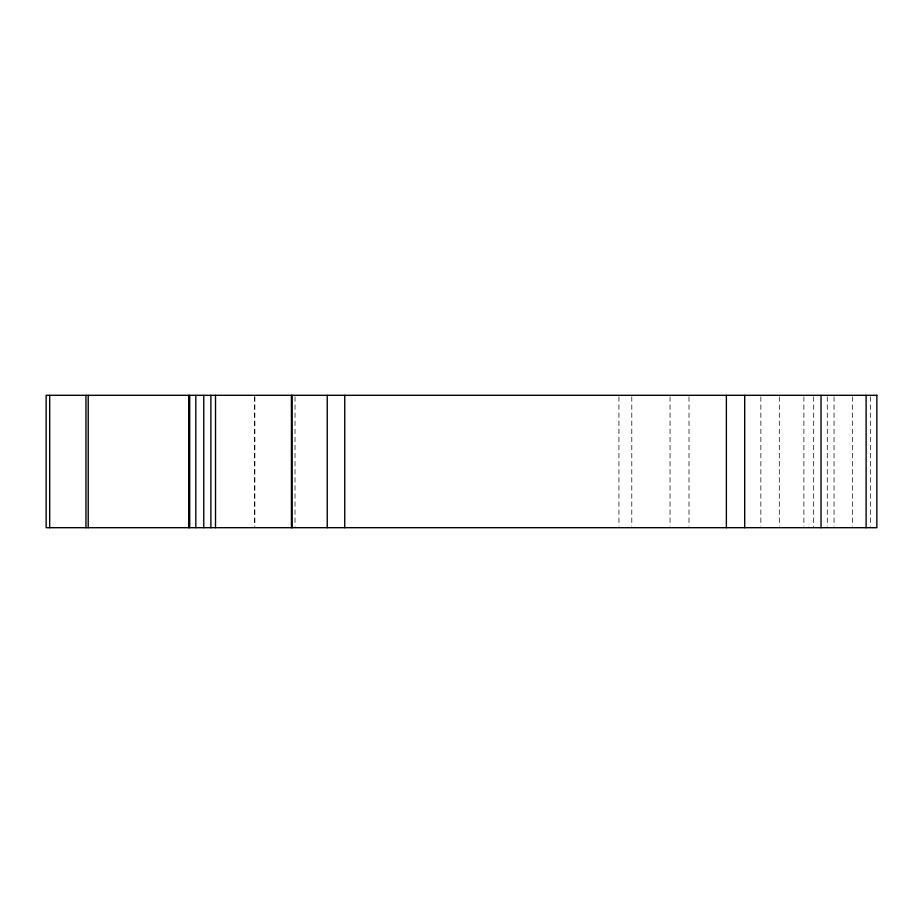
<?xml version="1.0" encoding="UTF-8"?>
<svg xmlns="http://www.w3.org/2000/svg" width="923" height="923" viewBox="0 0 923 923"><rect width="100%" height="100%" fill="white"/><g stroke="black" fill="none" stroke-linecap="round" stroke-linejoin="round"><path stroke-width="0.69" stroke-dasharray="4.62 3.46" d="M870.447 396.752L870.447 526.248M852.356 396.752L852.356 526.248M834.046 396.752L834.046 526.248M827.285 396.752L827.285 526.248M813.671 396.752L813.671 527.691M803.887 396.752L803.887 526.248M779.324 396.752L779.324 526.248M760.864 396.752L760.864 526.248M689.008 396.752L689.008 526.248M670.04 396.752L670.04 526.248M631.794 396.752L631.794 526.248M618.929 396.752L618.929 526.248M295.025 396.752L295.025 526.248M254.875 396.752L254.875 526.248M254.575 396.752L254.575 526.248"/><path stroke-width="1.38" d="M866.109 395.309L866.109 527.691M821.032 395.309L821.032 527.691M744.688 395.309L744.688 527.691M726.378 395.309L726.378 527.691M344.741 395.309L344.741 527.691M327.238 395.309L327.238 527.691M292.083 395.309L292.083 527.691M291.426 395.309L291.426 527.691M215.521 395.309L215.521 527.691M210.894 395.309L210.894 527.691M203.764 395.309L203.764 527.691M195.814 395.309L195.814 527.691M189.711 395.309L189.711 527.691M188.684 395.309L188.684 527.691M88.216 395.309L88.216 527.691M85.943 395.309L85.943 527.691M49.68 395.309L49.68 527.691M876.85 395.309L46.15 395.309L46.15 527.691L876.85 527.691L876.85 395.309"/></g></svg>
